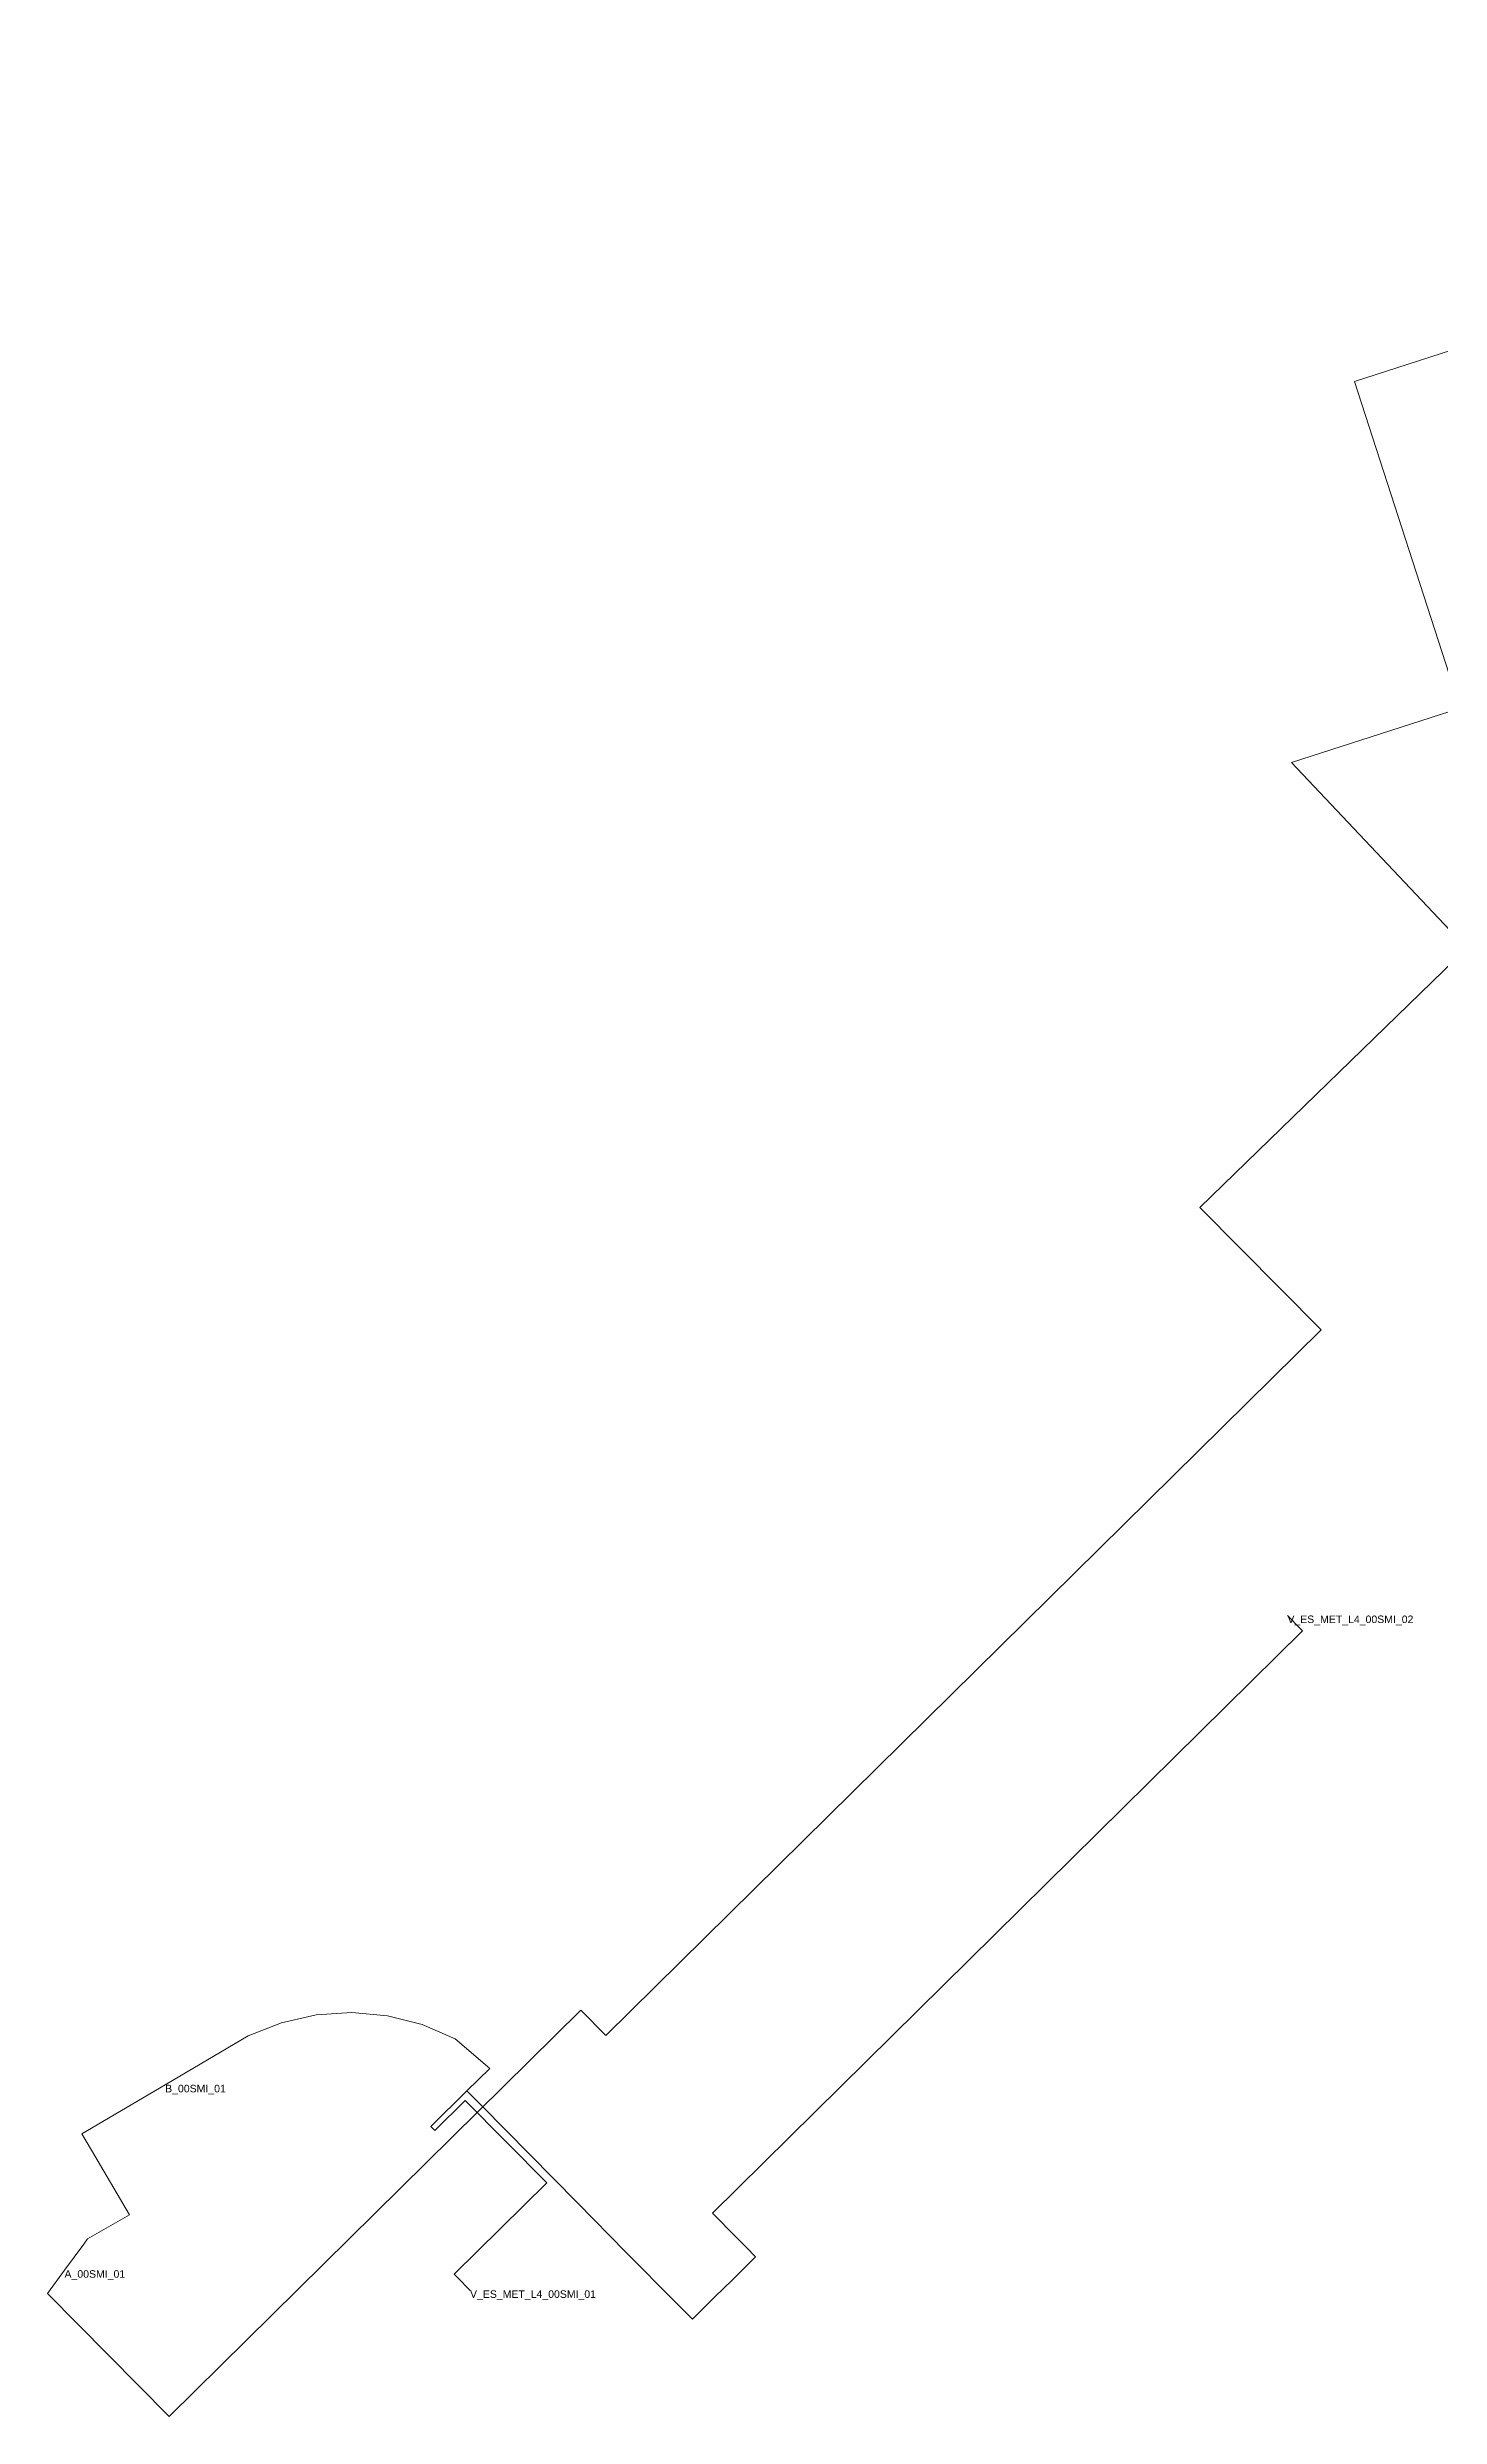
# Model space of a CAD drawing. Header units: metres. Extents: x 433842 to 434020, y 4584322 to 4584491.
# Drawn here: x 433841.8 to 433934.4, y 4584321.7 to 4584479.4 of the extents above; entities that cross this region are included whole.
import ezdxf
from ezdxf.enums import TextEntityAlignment as Align

# ---------------------------------------------------------------- set-up
doc = ezdxf.new("R2010")
doc.units = ezdxf.units.M
doc.header["$MEASUREMENT"] = 0
for name, color, linetype, lineweight, true_color in [('01_A_AccesTren_t', 40, 'Continuous', 0, 0xffd600), ('01_C_AccesExt_t', 251, 'Continuous', 0, 0x646464), ('01_C_CarrerHoritzontal_l', 251, 'Continuous', 0, 0x646464), ('01_I_Ascensor_l', 251, 'Continuous', 0, 0x646464), ('01_I_BarreraTarifaria_t', 251, 'Continuous', 0, 0x646464), ('01_I_Horitzontal_l', 251, 'Continuous', 0, 0x646464), ('01_I_Rampa_l', 251, 'Continuous', 0, 0x646464)]:
    doc.layers.add(name, color=color, linetype=linetype, lineweight=lineweight, true_color=true_color)
doc.styles.add('Style-Arial', font='arial.ttf')

msp = doc.modelspace()

# ---------------------------------------------------------------- linework, layer by layer
at = {"layer": '01_C_CarrerHoritzontal_l', "flags": 128}
msp.add_lwpolyline([(433842.900071, 4584331.425185), (433841.759527, 4584329.885676), (433849.858025, 4584321.677742), (433877.277047, 4584348.731189), (433878.935024, 4584347.050808), (433926.554823, 4584394.035697), (433918.486848, 4584402.19585), (433936.246048, 4584419.443964), (433924.594649, 4584431.819484), (433935.815827, 4584435.436172), (433928.780408, 4584457.178932), (433997.6098, 4584479.431796)], dxfattribs=at)
at = {"layer": '01_I_Ascensor_l'}
for p, q in [((433867.294977, 4584340.999801, -10), (433867.552634, 4584340.738743, -20)), ((433844.179586, 4584333.153178, -10), (433842.900071, 4584331.425185)), ((433887.347135, 4584330.772848, -20), (433886.203124, 4584329.642855, -10))]:
    msp.add_line(p, q, dxfattribs=at)
at = {"layer": '01_I_Horitzontal_l'}
for p, q in [((433855.122503, 4584347.022223, -10), (433849.598124, 4584343.771073, -10)), ((433867.294977, 4584340.999801, -10), (433869.687656, 4584343.361303, -10)), ((433870.671349, 4584342.364622, -10), (433869.687656, 4584343.361303, -10)), ((433877.045158, 4584335.907934, -10), (433880.277138, 4584332.634405, -10))]:
    msp.add_line(p, q, dxfattribs=at)
at = {"layer": '01_I_Horitzontal_l', "flags": 128}
for points, elevation in [([(433887.592785, 4584333.654246), (433886.047837, 4584335.219377), (433925.326842, 4584373.991858), (433925.177997, 4584374.142647)], -20), ([(433869.687656, 4584343.361303), (433871.212717, 4584344.866492), (433871.059954, 4584344.996965)], -10), ([(433844.179586, 4584333.153178), (433844.440561, 4584333.505673), (433847.224056, 4584335.112526), (433844.690135, 4584339.418184), (433844.049982, 4584340.505937), (433849.598124, 4584343.771073)], -10), ([(433867.552634, 4584340.738743), (433869.574751, 4584342.734512), (433875.001846, 4584337.235767), (433868.840444, 4584331.154649), (433869.029608, 4584330.962987)], -20), ([(433887.347135, 4584330.772848), (433888.911415, 4584332.319177), (433888.31685, 4584332.921039)], -20), ([(433883.582118, 4584329.287374), (433884.698327, 4584328.156963), (433886.203124, 4584329.642855)], -10)]:
    msp.add_lwpolyline(points, dxfattribs=dict(at, elevation=elevation))
at = {"layer": '01_I_Rampa_l'}
for p, q in [((433925.177997, 4584374.142647, -20), (433924.313575, 4584375.017546, -20)), ((433877.045158, 4584335.907934, -10), (433870.671349, 4584342.364622, -10)), ((433888.31685, 4584332.921039, -20), (433887.592785, 4584333.654246, -20)), ((433880.277138, 4584332.634405, -10), (433883.582118, 4584329.287374, -10)), ((433869.029608, 4584330.962987, -20), (433869.896843, 4584330.084905, -20))]:
    msp.add_line(p, q, dxfattribs=at)
at = {"layer": '01_I_Rampa_l', "elevation": -10, "flags": 128}
msp.add_lwpolyline([(433871.059954, 4584344.996965), (433868.904777, 4584346.837679), (433866.716781, 4584347.779697), (433864.407782, 4584348.367716), (433862.03578, 4584348.585734), (433859.657775, 4584348.430752), (433857.334767, 4584347.904769), (433855.12257, 4584347.022108)], dxfattribs=at)

# ---------------------------------------------------------------- texts
at = {"layer": '01_A_AccesTren_t', "style": 'Style-Arial'}
for s, p in [('V_ES_MET_L4_00SMI_02', (433924.313575, 4584375.017546, -20)), ('V_ES_MET_L4_00SMI_01', (433869.896843, 4584330.084905, -20))]:
    msp.add_text(s, height=0.5, dxfattribs=at).set_placement(p, align=Align.TOP_LEFT)
at = {"layer": '01_C_AccesExt_t', "style": 'Style-Arial'}
msp.add_text('A_00SMI_01', height=0.5, dxfattribs=at).set_placement((433842.900071, 4584331.425185), align=Align.TOP_LEFT)
at = {"layer": '01_I_BarreraTarifaria_t', "style": 'Style-Arial'}
msp.add_text('B_00SMI_01', height=0.5, dxfattribs=at).set_placement((433849.598124, 4584343.771073, -10), align=Align.TOP_LEFT)

doc.saveas('drawing.dxf')
